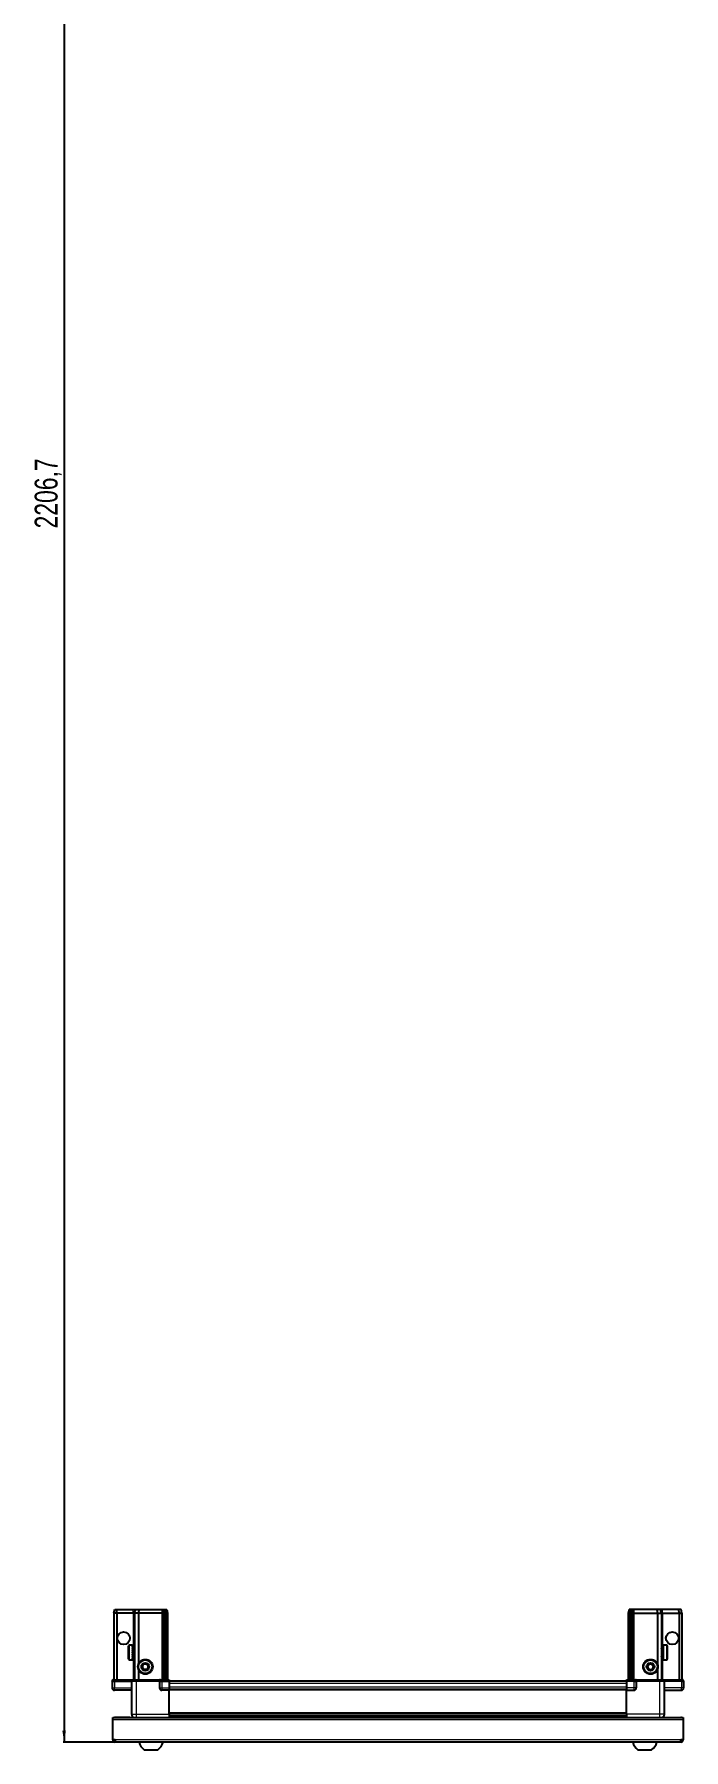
# Model space of a CAD drawing. Header units: millimetres. Extents: x 927 to 4541, y -1469 to 1535.
# Drawn here: x 983 to 1551, y -1469 to 33 of the extents above; entities that cross this region are included whole.
import ezdxf

# ---------------------------------------------------------------- set-up
doc = ezdxf.new("R2010")
doc.units = ezdxf.units.MM
doc.layers.add('FORMAT', color=7, linetype='Continuous')
doc.styles.add('SLDTEXTSTYLE0', font='TXT', dxfattribs={"width": 0.75})
doc.dimstyles.new('SLDDIMSTYLE0', dxfattribs={"dimtxt": 20, "dimasz": 10, "dimexe": 0, "dimexo": 0.0625, "dimgap": 5, "dimtad": 2, "dimdec": 1, "dimrnd": 1e-09, "dimzin": 12, "dimdsep": 46, "dimtxsty": 'SLDTEXTSTYLE0', "dimsah": 1, "dimcen": 0.09, "dimadec": 0, "dimazin": 3, "dimtfac": 1, "dimtofl": 0, "dimtmove": 0, "dimatfit": 3, "dimfxl": 0, "dimfrac": 2, "dimtolj": 1, "dimtzin": 12, "dimarcsym": 0})

# ---------------------------------------------------------------- blocks, each defined once
blk = doc.blocks.new('_D_8')
at = {"layer": 'FORMAT'}
for p, q in [((1052.8, 744.4), (1007.7, 744.4)), ((1008.7, 744.4), (1008.7, -1462.3)), ((1053.3, -1462.3), (1007.7, -1462.3))]:
    blk.add_line(p, q, dxfattribs=at)
for points in [[(1008.7, 744.4), (1007.1, 734.4), (1010.2, 734.4)], [(1008.7, -1462.3), (1010.2, -1452.3), (1007.1, -1452.3)]]:
    blk.add_solid(points, dxfattribs=at)
at = {"layer": 'FORMAT', "insert": (982.9, -399.6), "char_height": 20, "attachment_point": 1, "rotation": 90, "style": 'SLDTEXTSTYLE0'}
blk.add_mtext('2206,7', dxfattribs=at)

msp = doc.modelspace()

# ---------------------------------------------------------------- linework, layer by layer
at = {"color": 7, "linetype": 'Continuous', "lineweight": 25}
for p, q in [((1052.17, -1349.27), (1052.98, -1346.27)), ((1052.17, -1349.27), (1052.17, -1407.57)), ((1054.67, -1349.27), (1052.17, -1349.27)), ((1052.98, -1346.27), (1054.83, -1346.27)), ((1054.67, -1349.27), (1054.83, -1346.27)), ((1054.67, -1349.27), (1054.67, -1407.57)), ((1069.17, -1349.27), (1054.67, -1349.27)), ((1054.83, -1346.27), (1069.17, -1346.27)), ((1069.17, -1346.27), (1070.98, -1346.27)), ((1070.17, -1349.27), (1069.17, -1349.27)), ((1070.17, -1349.27), (1070.98, -1346.27)), ((1073.67, -1349.27), (1070.17, -1349.27)), ((1070.17, -1349.27), (1070.17, -1407.57)), ((1070.98, -1346.27), (1074.01, -1346.27)), ((1074.01, -1346.27), (1073.67, -1349.27)), ((1073.67, -1349.27), (1073.67, -1393.77)), ((1094.17, -1349.27), (1073.67, -1349.27)), ((1074.01, -1346.27), (1094.17, -1346.27)), ((1094.17, -1346.27), (1095.98, -1346.27)), ((1095.17, -1349.27), (1094.17, -1349.27)), ((1095.98, -1346.27), (1095.17, -1349.27)), ((1096.17, -1349.27), (1095.17, -1349.27)), ((1095.17, -1349.27), (1095.17, -1407.57)), ((1095.98, -1346.27), (1096.72, -1346.27)), ((1096.72, -1346.27), (1096.17, -1349.27)), ((1096.17, -1349.27), (1096.17, -1407.57)), ((1097.67, -1349.27), (1096.17, -1349.27)), ((1096.72, -1346.27), (1097.22, -1346.27)), ((1097.22, -1346.27), (1098.37, -1346.27)), ((1097.22, -1346.27), (1097.67, -1349.27)), ((1099.17, -1349.27), (1097.67, -1349.27)), ((1097.67, -1349.27), (1097.67, -1407.57)), ((1098.37, -1346.27), (1099.17, -1349.27)), ((1099.17, -1349.27), (1099.17, -1407.57)), ((1502.98, -1346.27), (1502.17, -1349.27)), ((1502.17, -1349.27), (1503.67, -1349.27)), ((1502.17, -1349.27), (1502.17, -1407.57)), ((1504.13, -1346.27), (1502.98, -1346.27)), ((1504.13, -1346.27), (1503.67, -1349.27)), ((1503.67, -1349.27), (1505.17, -1349.27)), ((1503.67, -1349.27), (1503.67, -1407.57)), ((1504.63, -1346.27), (1504.13, -1346.27)), ((1504.63, -1346.27), (1505.17, -1349.27)), ((1505.37, -1346.27), (1504.63, -1346.27)), ((1505.17, -1349.27), (1505.17, -1407.57)), ((1505.17, -1349.27), (1506.17, -1349.27)), ((1505.37, -1346.27), (1506.17, -1349.27)), ((1507.17, -1346.27), (1505.37, -1346.27)), ((1506.17, -1349.27), (1506.17, -1407.57)), ((1506.17, -1349.27), (1507.17, -1349.27)), ((1527.34, -1346.27), (1507.17, -1346.27)), ((1507.17, -1349.27), (1527.67, -1349.27)), ((1527.34, -1346.27), (1527.67, -1349.27)), ((1530.37, -1346.27), (1527.34, -1346.27)), ((1527.67, -1349.27), (1527.67, -1393.77)), ((1527.67, -1349.27), (1531.17, -1349.27)), ((1531.17, -1349.27), (1530.37, -1346.27)), ((1532.17, -1346.27), (1530.37, -1346.27)), ((1531.17, -1349.27), (1531.17, -1407.57)), ((1531.17, -1349.27), (1532.17, -1349.27)), ((1546.52, -1346.27), (1532.17, -1346.27)), ((1532.17, -1349.27), (1546.67, -1349.27)), ((1546.67, -1349.27), (1546.52, -1346.27)), ((1548.37, -1346.27), (1546.52, -1346.27)), ((1546.67, -1349.27), (1546.67, -1407.57)), ((1546.67, -1349.27), (1549.17, -1349.27)), ((1549.17, -1349.27), (1548.37, -1346.27)), ((1549.17, -1349.27), (1549.17, -1407.57)), ((1064.97, -1389.47), (1064.97, -1378.07)), ((1068.17, -1377.27), (1065.77, -1377.27)), ((1068.17, -1377.27), (1068.17, -1377.28)), ((1068.17, -1377.28), (1068.67, -1377.28)), ((1068.17, -1377.47), (1068.67, -1377.47)), ((1068.17, -1377.47), (1068.17, -1377.69)), ((1068.17, -1377.69), (1068.67, -1377.69)), ((1068.17, -1378.26), (1068.67, -1378.26)), ((1068.17, -1378.26), (1068.17, -1378.69)), ((1068.17, -1378.69), (1068.67, -1378.69)), ((1068.17, -1379.6), (1068.67, -1379.6)), ((1068.17, -1379.6), (1068.17, -1380.19)), ((1068.17, -1380.19), (1068.67, -1380.19)), ((1068.17, -1381.34), (1068.67, -1381.34)), ((1068.17, -1381.34), (1068.17, -1382.04)), ((1068.67, -1377.47), (1068.67, -1377.28)), ((1068.67, -1377.69), (1068.67, -1377.47)), ((1068.67, -1378.26), (1068.67, -1377.69)), ((1068.67, -1378.69), (1068.67, -1378.26)), ((1068.67, -1379.6), (1068.67, -1378.69)), ((1068.77, -1379.37), (1068.67, -1379.37)), ((1068.67, -1380.19), (1068.67, -1379.6)), ((1068.67, -1381.34), (1068.67, -1380.19)), ((1068.67, -1382.04), (1068.67, -1381.34)), ((1068.77, -1388.17), (1068.77, -1379.37)), ((1069.66, -1380.46), (1069.17, -1379.77)), ((1069.17, -1387.77), (1069.17, -1379.77)), ((1070.14, -1379.77), (1069.66, -1380.46)), ((1069.66, -1387.08), (1069.66, -1380.46)), ((1070.17, -1379.77), (1070.14, -1379.77)), ((1070.14, -1387.77), (1070.14, -1379.77)), ((1531.21, -1379.77), (1531.17, -1379.77)), ((1531.69, -1380.46), (1531.21, -1379.77)), ((1531.21, -1379.77), (1531.21, -1387.77)), ((1532.17, -1379.77), (1531.69, -1380.46)), ((1531.69, -1380.46), (1531.69, -1387.08)), ((1532.17, -1379.77), (1532.17, -1387.77)), ((1532.67, -1379.37), (1532.57, -1379.37)), ((1532.57, -1379.37), (1532.57, -1388.17)), ((1535.57, -1377.27), (1532.67, -1377.27)), ((1533.17, -1377.27), (1532.67, -1377.27)), ((1532.67, -1377.27), (1532.67, -1377.32)), ((1532.67, -1377.32), (1532.67, -1377.61)), ((1533.17, -1377.32), (1532.67, -1377.32)), ((1533.17, -1377.61), (1532.67, -1377.61)), ((1532.67, -1377.61), (1532.67, -1377.88)), ((1533.17, -1377.88), (1532.67, -1377.88)), ((1532.67, -1377.88), (1532.67, -1378.54)), ((1533.17, -1378.54), (1532.67, -1378.54)), ((1532.67, -1378.54), (1532.67, -1379.02)), ((1532.67, -1379.02), (1532.67, -1379.99)), ((1533.17, -1379.02), (1532.67, -1379.02)), ((1533.17, -1379.99), (1532.67, -1379.99)), ((1532.67, -1379.99), (1532.67, -1380.62)), ((1532.67, -1380.62), (1532.67, -1381.81)), ((1533.17, -1380.62), (1532.67, -1380.62)), ((1533.17, -1377.32), (1533.17, -1377.27)), ((1533.17, -1377.88), (1533.17, -1377.61)), ((1533.17, -1379.02), (1533.17, -1378.54)), ((1533.17, -1380.62), (1533.17, -1379.99)), ((1536.37, -1378.07), (1536.37, -1389.47)), ((1065.77, -1390.27), (1068.17, -1390.27)), ((1068.17, -1382.04), (1068.67, -1382.04)), ((1068.17, -1383.32), (1068.67, -1383.32)), ((1068.17, -1383.32), (1068.17, -1384.06)), ((1068.17, -1383.47), (1068.67, -1383.47)), ((1068.17, -1383.97), (1068.67, -1383.97)), ((1068.17, -1384.06), (1068.67, -1384.06)), ((1068.17, -1385.35), (1068.67, -1385.35)), ((1068.17, -1385.35), (1068.17, -1386.05)), ((1068.17, -1386.05), (1068.67, -1386.05)), ((1068.17, -1387.22), (1068.67, -1387.22)), ((1068.17, -1387.22), (1068.17, -1387.82)), ((1068.17, -1387.82), (1068.67, -1387.82)), ((1068.17, -1388.75), (1068.67, -1388.75)), ((1068.17, -1388.75), (1068.17, -1389.2)), ((1068.17, -1389.2), (1068.67, -1389.2)), ((1068.17, -1389.8), (1068.67, -1389.8)), ((1068.17, -1389.8), (1068.17, -1390.04)), ((1068.17, -1390.04), (1068.67, -1390.04)), ((1068.17, -1390.26), (1068.67, -1390.26)), ((1068.17, -1390.26), (1068.17, -1390.27)), ((1068.17, -1390.27), (1068.67, -1390.27)), ((1068.67, -1383.32), (1068.67, -1382.04)), ((1068.67, -1383.47), (1068.67, -1383.32)), ((1068.67, -1384.06), (1068.67, -1383.97)), ((1068.67, -1385.35), (1068.67, -1384.06)), ((1068.67, -1386.05), (1068.67, -1385.35)), ((1068.67, -1387.22), (1068.67, -1386.05)), ((1068.67, -1387.82), (1068.67, -1387.22)), ((1068.67, -1388.75), (1068.67, -1387.82)), ((1068.67, -1388.17), (1068.77, -1388.17)), ((1068.67, -1389.2), (1068.67, -1388.75)), ((1068.67, -1389.8), (1068.67, -1389.2)), ((1068.67, -1390.04), (1068.67, -1389.8)), ((1068.67, -1390.26), (1068.67, -1390.04)), ((1068.67, -1390.27), (1068.67, -1390.26)), ((1069.17, -1387.77), (1069.66, -1387.08)), ((1069.66, -1387.08), (1070.14, -1387.77)), ((1070.14, -1387.77), (1070.17, -1387.77)), ((1531.17, -1387.77), (1531.21, -1387.77)), ((1531.21, -1387.77), (1531.69, -1387.08)), ((1531.69, -1387.08), (1532.17, -1387.77)), ((1532.57, -1388.17), (1532.67, -1388.17)), ((1533.17, -1381.81), (1532.67, -1381.81)), ((1532.67, -1381.81), (1532.67, -1382.45)), ((1533.17, -1382.45), (1532.67, -1382.45)), ((1532.67, -1382.53), (1532.67, -1383.82)), ((1533.17, -1382.53), (1532.67, -1382.53)), ((1533.17, -1383.82), (1532.67, -1383.82)), ((1533.17, -1384.31), (1532.67, -1384.31)), ((1532.67, -1384.31), (1532.67, -1384.56)), ((1532.67, -1384.56), (1532.67, -1385.83)), ((1533.17, -1384.56), (1532.67, -1384.56)), ((1533.17, -1385.83), (1532.67, -1385.83)), ((1532.67, -1385.83), (1532.67, -1386.52)), ((1532.67, -1386.52), (1532.67, -1387.63)), ((1533.17, -1386.52), (1532.67, -1386.52)), ((1533.17, -1387.63), (1532.67, -1387.63)), ((1532.67, -1387.63), (1532.67, -1388.2)), ((1532.67, -1388.2), (1532.67, -1389.06)), ((1533.17, -1388.2), (1532.67, -1388.2)), ((1533.17, -1389.06), (1532.67, -1389.06)), ((1532.67, -1389.06), (1532.67, -1389.46)), ((1532.67, -1389.46), (1532.67, -1389.97)), ((1533.17, -1389.46), (1532.67, -1389.46)), ((1533.17, -1389.97), (1532.67, -1389.97)), ((1532.67, -1389.97), (1532.67, -1390.15)), ((1532.67, -1390.15), (1532.67, -1390.27)), ((1533.17, -1390.15), (1532.67, -1390.15)), ((1532.67, -1390.27), (1535.57, -1390.27)), ((1533.17, -1382.53), (1533.17, -1381.81)), ((1533.17, -1384.56), (1533.17, -1383.82)), ((1533.17, -1386.52), (1533.17, -1385.83)), ((1533.17, -1388.2), (1533.17, -1387.63)), ((1533.17, -1389.46), (1533.17, -1389.06)), ((1533.17, -1390.15), (1533.17, -1389.97)), ((1051.17, -1407.57), (1050.67, -1408.44)), ((1050.67, -1408.77), (1050.67, -1408.44)), ((1050.67, -1408.77), (1052.67, -1408.77)), ((1050.67, -1408.77), (1050.67, -1414.77)), ((1052.67, -1407.57), (1051.17, -1407.57)), ((1052.67, -1407.57), (1067.47, -1407.57)), ((1067.47, -1408.77), (1052.67, -1408.77)), ((1052.67, -1408.77), (1067.47, -1408.77)), ((1067.47, -1407.57), (1067.67, -1407.57)), ((1067.67, -1408.77), (1067.47, -1408.77)), ((1067.67, -1408.77), (1067.67, -1407.57)), ((1067.67, -1407.57), (1071.67, -1407.57)), ((1071.67, -1408.77), (1067.67, -1408.77)), ((1067.67, -1408.77), (1067.67, -1437.77)), ((1071.67, -1407.57), (1091.97, -1407.57)), ((1091.97, -1408.77), (1071.67, -1408.77)), ((1073.67, -1398.77), (1073.67, -1407.57)), ((1091.97, -1407.57), (1092.17, -1407.57)), ((1092.17, -1408.77), (1091.97, -1408.77)), ((1092.17, -1408.77), (1092.17, -1407.57)), ((1092.85, -1407.57), (1092.17, -1407.57)), ((1092.17, -1408.77), (1094.17, -1408.77)), ((1092.17, -1408.77), (1092.17, -1414.77)), ((1092.85, -1407.57), (1100.67, -1407.57)), ((1100.67, -1408.44), (1094.17, -1408.44)), ((1100.67, -1408.77), (1094.17, -1408.77)), ((1094.17, -1408.77), (1100.67, -1408.77)), ((1100.67, -1407.57), (1100.67, -1408.44)), ((1100.67, -1408.44), (1100.67, -1408.44)), ((1100.67, -1408.77), (1100.67, -1408.44)), ((1100.67, -1408.77), (1100.67, -1408.77)), ((1100.67, -1408.77), (1100.67, -1414.77)), ((1500.67, -1408.92), (1100.67, -1408.92)), ((1500.67, -1408.44), (1500.67, -1407.57)), ((1500.67, -1407.57), (1508.5, -1407.57)), ((1507.17, -1408.44), (1500.67, -1408.44)), ((1500.67, -1408.77), (1500.67, -1408.44)), ((1507.17, -1408.77), (1500.67, -1408.77)), ((1500.67, -1408.77), (1500.67, -1414.77)), ((1507.17, -1408.77), (1509.17, -1408.77)), ((1509.17, -1408.77), (1507.17, -1408.77)), ((1509.17, -1407.57), (1508.5, -1407.57)), ((1509.17, -1408.77), (1509.17, -1407.57)), ((1509.17, -1407.57), (1509.37, -1407.57)), ((1509.37, -1408.77), (1509.17, -1408.77)), ((1509.17, -1408.77), (1509.17, -1414.77)), ((1509.37, -1407.57), (1529.67, -1407.57)), ((1529.67, -1408.77), (1509.37, -1408.77)), ((1527.67, -1398.77), (1527.67, -1407.57)), ((1529.67, -1407.57), (1533.67, -1407.57)), ((1533.67, -1408.77), (1529.67, -1408.77)), ((1533.67, -1408.77), (1533.67, -1407.57)), ((1533.67, -1407.57), (1533.87, -1407.57)), ((1533.87, -1408.77), (1533.67, -1408.77)), ((1533.67, -1408.77), (1533.67, -1437.77)), ((1533.87, -1407.57), (1548.67, -1407.57)), ((1548.67, -1408.77), (1533.87, -1408.77)), ((1550.17, -1407.57), (1548.67, -1407.57)), ((1548.67, -1408.77), (1550.67, -1408.77)), ((1550.67, -1408.44), (1550.17, -1407.57)), ((1550.67, -1408.44), (1550.17, -1407.57)), ((1550.67, -1408.77), (1550.67, -1408.44)), ((1550.67, -1408.77), (1550.67, -1408.44)), ((1550.67, -1408.77), (1550.67, -1408.77)), ((1550.67, -1408.77), (1550.67, -1414.77)), ((1067.67, -1416.77), (1052.67, -1416.77)), ((1100.67, -1416.77), (1094.17, -1416.77)), ((1100.67, -1414.77), (1100.67, -1416.77)), ((1500.67, -1416.12), (1100.67, -1416.12)), ((1100.67, -1437.77), (1100.67, -1416.77)), ((1500.67, -1414.77), (1500.67, -1416.77)), ((1500.67, -1416.77), (1507.17, -1416.77)), ((1500.67, -1437.77), (1500.67, -1416.77)), ((1533.67, -1416.77), (1548.67, -1416.77)), ((1051.17, -1442.87), (1051.17, -1440.77)), ((1051.17, -1440.77), (1550.17, -1440.77)), ((1066.17, -1440.67), (1053.27, -1440.67)), ((1066.17, -1440.67), (1066.17, -1440.77)), ((1100.67, -1438.8), (1500.67, -1438.8)), ((1100.67, -1438.83), (1500.67, -1438.83)), ((1124.55, -1440.62), (1100.67, -1440.62)), ((1119.17, -1440.77), (1119.17, -1440.62)), ((1119.21, -1440.77), (1119.21, -1440.62)), ((1119.48, -1440.77), (1119.48, -1440.62)), ((1119.74, -1440.77), (1119.74, -1440.62)), ((1120.39, -1440.77), (1120.39, -1440.62)), ((1120.86, -1440.77), (1120.86, -1440.62)), ((1121.82, -1440.77), (1121.82, -1440.62)), ((1122.44, -1440.77), (1122.44, -1440.62)), ((1123.63, -1440.77), (1123.63, -1440.62)), ((1124.29, -1440.77), (1124.29, -1440.62)), ((1124.34, -1440.77), (1124.34, -1440.62)), ((1125.64, -1440.62), (1124.55, -1440.62)), ((1126.37, -1440.62), (1125.64, -1440.62)), ((1125.64, -1440.77), (1125.64, -1440.62)), ((1125.64, -1440.62), (1125.64, -1440.62)), ((1125.65, -1440.77), (1125.65, -1440.62)), ((1126.15, -1440.77), (1126.15, -1440.62)), ((1126.38, -1440.62), (1126.37, -1440.62)), ((1126.38, -1440.77), (1126.38, -1440.62)), ((1126.79, -1440.62), (1126.38, -1440.62)), ((1474.55, -1440.62), (1126.79, -1440.62)), ((1127.65, -1440.77), (1127.65, -1440.62)), ((1128.34, -1440.77), (1128.34, -1440.62)), ((1129.47, -1440.77), (1129.47, -1440.62)), ((1130.04, -1440.77), (1130.04, -1440.62)), ((1130.91, -1440.77), (1130.91, -1440.62)), ((1131.31, -1440.77), (1131.31, -1440.62)), ((1131.84, -1440.77), (1131.84, -1440.62)), ((1132.04, -1440.77), (1132.04, -1440.62)), ((1132.17, -1440.77), (1132.17, -1440.62)), ((1469.18, -1440.77), (1469.18, -1440.62)), ((1469.35, -1440.77), (1469.35, -1440.62)), ((1469.56, -1440.77), (1469.56, -1440.62)), ((1470.12, -1440.77), (1470.12, -1440.62)), ((1470.54, -1440.77), (1470.54, -1440.62)), ((1471.43, -1440.77), (1471.43, -1440.62)), ((1472.02, -1440.77), (1472.02, -1440.62)), ((1473.16, -1440.77), (1473.16, -1440.62)), ((1473.86, -1440.77), (1473.86, -1440.62)), ((1475.14, -1440.62), (1474.55, -1440.62)), ((1475.87, -1440.62), (1475.14, -1440.62)), ((1475.14, -1440.77), (1475.14, -1440.62)), ((1475.14, -1440.62), (1475.14, -1440.62)), ((1475.31, -1440.77), (1475.31, -1440.62)), ((1475.81, -1440.77), (1475.81, -1440.62)), ((1475.87, -1440.77), (1475.87, -1440.62)), ((1476.9, -1440.62), (1475.87, -1440.62)), ((1475.87, -1440.62), (1475.87, -1440.62)), ((1500.67, -1440.62), (1476.79, -1440.62)), ((1477.16, -1440.77), (1477.16, -1440.62)), ((1477.87, -1440.77), (1477.87, -1440.62)), ((1479.05, -1440.77), (1479.05, -1440.62)), ((1479.65, -1440.77), (1479.65, -1440.62)), ((1480.6, -1440.77), (1480.6, -1440.62)), ((1481.05, -1440.77), (1481.05, -1440.62)), ((1481.67, -1440.77), (1481.67, -1440.62)), ((1481.91, -1440.77), (1481.91, -1440.62)), ((1482.15, -1440.77), (1482.15, -1440.62)), ((1482.17, -1440.77), (1482.17, -1440.62)), ((1500.82, -1440.77), (1500.82, -1437.77)), ((1535.17, -1440.67), (1535.17, -1440.77)), ((1535.17, -1440.67), (1548.07, -1440.67)), ((1550.17, -1440.77), (1550.17, -1442.87)), ((1051.17, -1460.17), (1051.17, -1442.87)), ((1550.17, -1442.87), (1550.17, -1460.17)), ((1053.27, -1460.17), (1051.17, -1460.17)), ((1053.27, -1460.17), (1053.27, -1462.27)), ((1548.07, -1462.27), (1053.27, -1462.27)), ((1078.67, -1468.87), (1090.67, -1468.87)), ((1510.67, -1468.87), (1522.67, -1468.87)), ((1550.17, -1460.17), (1548.07, -1460.17)), ((1548.07, -1462.27), (1548.07, -1460.17))]:
    msp.add_line(p, q, dxfattribs=at)
at = {"color": 8, "linetype": 'Continuous', "lineweight": 18}
for p, q in [((1069.17, -1349.27), (1069.17, -1346.27)), ((1069.17, -1349.27), (1069.17, -1379.77)), ((1094.17, -1346.27), (1094.17, -1349.27)), ((1094.17, -1349.27), (1094.17, -1407.57)), ((1507.17, -1346.27), (1507.17, -1349.27)), ((1507.17, -1349.27), (1507.17, -1407.57)), ((1532.17, -1349.27), (1532.17, -1346.27)), ((1532.17, -1349.27), (1532.17, -1379.77)), ((1065.77, -1390.27), (1065.77, -1377.27)), ((1535.57, -1377.27), (1535.57, -1390.27)), ((1069.17, -1387.77), (1069.17, -1407.57)), ((1532.17, -1387.77), (1532.17, -1407.57)), ((1052.67, -1408.77), (1052.67, -1407.57)), ((1052.67, -1408.77), (1052.67, -1414.77)), ((1067.47, -1408.77), (1067.47, -1407.57)), ((1071.67, -1408.77), (1071.67, -1407.57)), ((1071.67, -1408.77), (1071.67, -1437.77)), ((1091.97, -1408.77), (1091.97, -1407.57)), ((1094.17, -1408.77), (1094.17, -1408.44)), ((1094.17, -1408.77), (1094.17, -1414.77)), ((1100.67, -1408.77), (1100.67, -1408.44)), ((1500.67, -1410.92), (1100.67, -1410.92)), ((1507.17, -1408.77), (1507.17, -1408.44)), ((1507.17, -1408.77), (1507.17, -1414.77)), ((1509.37, -1407.57), (1509.37, -1408.77)), ((1529.67, -1408.77), (1529.67, -1407.57)), ((1529.67, -1408.77), (1529.67, -1437.77)), ((1533.87, -1407.57), (1533.87, -1408.77)), ((1548.67, -1408.77), (1548.67, -1407.57)), ((1548.67, -1408.77), (1548.67, -1414.77)), ((1050.67, -1414.77), (1052.67, -1414.77)), ((1052.67, -1414.77), (1067.67, -1414.77)), ((1052.67, -1416.77), (1052.67, -1414.77)), ((1092.17, -1414.77), (1094.17, -1414.77)), ((1094.17, -1414.77), (1100.67, -1414.77)), ((1094.17, -1414.77), (1094.17, -1416.77)), ((1500.67, -1414.12), (1100.67, -1414.12)), ((1500.67, -1416.77), (1100.67, -1416.77)), ((1507.17, -1414.77), (1500.67, -1414.77)), ((1509.17, -1414.77), (1507.17, -1414.77)), ((1507.17, -1414.77), (1507.17, -1416.77)), ((1548.67, -1414.77), (1533.67, -1414.77)), ((1550.67, -1414.77), (1548.67, -1414.77)), ((1548.67, -1416.77), (1548.67, -1414.77)), ((1053.27, -1440.77), (1053.27, -1440.67)), ((1071.67, -1437.77), (1100.67, -1437.77)), ((1100.67, -1436.18), (1500.67, -1436.18)), ((1500.67, -1437.59), (1100.67, -1437.59)), ((1100.67, -1440.04), (1500.67, -1440.04)), ((1529.67, -1437.77), (1500.67, -1437.77)), ((1548.07, -1440.77), (1548.07, -1440.67)), ((1550.17, -1442.87), (1051.17, -1442.87)), ((1548.07, -1460.17), (1053.27, -1460.17))]:
    msp.add_line(p, q, dxfattribs=at)
at = {"color": 7, "linetype": 'Continuous', "lineweight": 25, "flags": 128}
for points in [[(1053.27, -1440.67), (1052.86, -1440.71), (1052.63, -1440.77)], [(1548.71, -1440.77), (1548.48, -1440.71), (1548.07, -1440.67)]]:
    msp.add_lwpolyline(points, dxfattribs=at)
at = {"color": 7, "linetype": 'Continuous', "lineweight": 25}
for centre, radius in [((1060.67, -1371.27), 5.5), ((1540.67, -1371.27), 5.5), ((1079.67, -1396.27), 6.5), ((1079.67, -1396.27), 3.46), ((1521.67, -1396.27), 6.5), ((1521.67, -1396.27), 3.46)]:
    msp.add_circle(centre, radius, dxfattribs=at)
at = {"color": 8, "linetype": 'Continuous', "lineweight": 18}
for centre in [(1079.67, -1396.27), (1521.67, -1396.27)]:
    msp.add_circle(centre, 5.7, dxfattribs=at)
at = {"color": 7, "linetype": 'Continuous', "lineweight": 25}
for centre, radius, start, end in [((1065.77, -1378.07), 0.8, 90, 180), ((1069.17, -1379.37), 0.4, 180, 270), ((1532.17, -1379.37), 0.4, 270, 0), ((1535.57, -1378.07), 0.8, 360, 90), ((1065.77, -1389.47), 0.8, 180, 270), ((1069.17, -1388.17), 0.4, 90, 180), ((1079.67, -1396.27), 2.5, 147.37605, 207.37605), ((1079.67, -1396.27), 2.5, 87.37605, 147.37605), ((1079.67, -1396.27), 2.5, 27.37605, 87.37605), ((1079.67, -1396.27), 2.5, 327.37605, 27.37605), ((1521.67, -1396.27), 2.5, 134.67671, 194.67671), ((1521.67, -1396.27), 2.5, 74.67671, 134.67671), ((1521.67, -1396.27), 2.5, 14.67671, 74.67671), ((1521.67, -1396.27), 2.5, 314.67671, 14.67671), ((1532.17, -1388.17), 0.4, 360, 90), ((1535.57, -1389.47), 0.8, 270, 0), ((1079.67, -1396.27), 2.5, 207.37605, 267.37605), ((1079.67, -1396.27), 2.5, 267.37605, 327.37605), ((1521.67, -1396.27), 2.5, 194.67671, 254.67671), ((1521.67, -1396.27), 2.5, 254.67671, 314.67671), ((1052.67, -1414.77), 2, 180, 270), ((1094.17, -1414.77), 2, 180, 270), ((1507.17, -1414.77), 2, 270, 0), ((1548.67, -1414.77), 2, 270, 0), ((1053.27, -1460.17), 2.1, 180, 270), ((1053.27, -1460.17), 0.6, 180, 270), ((1085.7, -1459.25), 11.91, 194.70035, 233.8734), ((1083.65, -1459.25), 11.91, 306.1266, 345.29965), ((1517.7, -1459.25), 11.91, 194.70035, 233.8734), ((1515.65, -1459.25), 11.91, 306.1266, 345.29965), ((1548.07, -1460.17), 0.6, 270, 0), ((1548.07, -1460.17), 2.1, 270, 0)]:
    msp.add_arc(centre, radius, start, end, dxfattribs=at)
for centre, start_param, end_param in [((1094.17, -1404.98), 2.4188584, 3.1415927), ((1507.17, -1404.98), 3.1415927, 3.8643269)]:
    msp.add_ellipse(centre, major_axis=(0, 3.46), ratio=0.5773503, start_param=start_param, end_param=end_param, dxfattribs=at)
for points, knots in [([(1076.79, -1396.14), (1077.07, -1395.71), (1077.59, -1394.9), (1078.1, -1394.09), (1078.34, -1393.71)], [0, 0, 0, 0, 0.5346859, 1, 1, 1, 1]), ([(1078.12, -1398.71), (1078.06, -1398.59), (1077.78, -1398.06), (1077.33, -1397.18), (1076.95, -1396.45), (1076.79, -1396.14)], [0, 0, 0, 0, 0.1331247, 0.6370994, 1, 1, 1, 1]), ([(1078.34, -1393.71), (1078.86, -1393.73), (1079.82, -1393.78), (1080.78, -1393.82), (1081.23, -1393.84)], [0, 0, 0, 0, 0.5346859, 1, 1, 1, 1]), ([(1082.56, -1396.41), (1082.28, -1396.84), (1081.76, -1397.65), (1081.24, -1398.46), (1081, -1398.84)], [0, 0, 0, 0, 0.5346859, 1, 1, 1, 1]), ([(1081.23, -1393.84), (1081.39, -1394.15), (1081.77, -1394.88), (1082.22, -1395.76), (1082.5, -1396.3), (1082.56, -1396.41)], [0, 0, 0, 0, 0.3629006, 0.8668753, 1, 1, 1, 1]), ([(1518.89, -1395.51), (1519.25, -1395.15), (1519.94, -1394.47), (1520.62, -1393.8), (1520.94, -1393.48)], [0, 0, 0, 0, 0.5346859, 1, 1, 1, 1]), ([(1519.62, -1398.3), (1519.53, -1397.97), (1519.32, -1397.17), (1519.07, -1396.21), (1518.92, -1395.63), (1518.89, -1395.51)], [0, 0, 0, 0, 0.3629006, 0.8668753, 1, 1, 1, 1]), ([(1520.94, -1393.48), (1521.44, -1393.62), (1522.37, -1393.87), (1523.29, -1394.13), (1523.73, -1394.24)], [0, 0, 0, 0, 0.5346859, 1, 1, 1, 1]), ([(1523.73, -1394.24), (1523.76, -1394.37), (1523.91, -1394.94), (1524.16, -1395.91), (1524.37, -1396.7), (1524.46, -1397.04)], [0, 0, 0, 0, 0.1331247, 0.6370994, 1, 1, 1, 1]), ([(1081, -1398.84), (1080.48, -1398.81), (1079.52, -1398.77), (1078.56, -1398.73), (1078.12, -1398.71)], [0, 0, 0, 0, 0.53468586, 1, 1, 1, 1]), ([(1522.4, -1399.07), (1521.91, -1398.93), (1520.98, -1398.68), (1520.05, -1398.42), (1519.62, -1398.3)], [0, 0, 0, 0, 0.53468586, 1, 1, 1, 1]), ([(1524.46, -1397.04), (1524.09, -1397.4), (1523.4, -1398.08), (1522.72, -1398.75), (1522.4, -1399.07)], [0, 0, 0, 0, 0.5346859, 1, 1, 1, 1]), ([(1067.67, -1437.77), (1067.72, -1438.21), (1067.79, -1438.89), (1068.23, -1439.71), (1068.68, -1440.26), (1069.09, -1440.62), (1069.35, -1440.75), (1069.39, -1440.77)], [0, 0, 0, 0, 0.3630185, 0.5584377, 0.7580039, 0.9575702, 1, 1, 1, 1]), ([(1100.67, -1437.77), (1100.67, -1438.17), (1100.67, -1438.96), (1100.67, -1439.98), (1100.67, -1440.61), (1100.67, -1440.76), (1100.67, -1440.77)], [0, 0, 0, 0, 0.3255201, 0.6510403, 0.9765604, 1, 1, 1, 1]), ([(1500.67, -1437.77), (1500.67, -1438.17), (1500.67, -1438.96), (1500.67, -1439.98), (1500.67, -1440.61), (1500.67, -1440.76), (1500.67, -1440.77)], [0, 0, 0, 0, 0.32552014, 0.65104028, 0.97656042, 1, 1, 1, 1]), ([(1533.67, -1437.77), (1533.63, -1438.21), (1533.55, -1438.89), (1533.12, -1439.71), (1532.66, -1440.26), (1532.26, -1440.62), (1532, -1440.75), (1531.95, -1440.77)], [0, 0, 0, 0, 0.3630185, 0.5584377, 0.7580039, 0.9575702, 1, 1, 1, 1])]:
    msp.add_open_spline(points, degree=3, knots=knots, dxfattribs=at)
at = {"color": 8, "linetype": 'Continuous', "lineweight": 18}
for points in [[(1067.67, -1437.77), (1067.73, -1437.77), (1067.85, -1437.77), (1068.78, -1437.77), (1070.1, -1437.77), (1071.15, -1437.77), (1071.67, -1437.77)], [(1533.67, -1437.77), (1533.61, -1437.77), (1533.49, -1437.77), (1532.57, -1437.77), (1531.24, -1437.77), (1530.2, -1437.77), (1529.67, -1437.77)]]:
    msp.add_open_spline(points, degree=3, dxfattribs=at)
for points, knots in [([(1071.67, -1437.77), (1071.67, -1438.21), (1071.67, -1438.89), (1071.67, -1439.71), (1071.67, -1440.26), (1071.67, -1440.62), (1071.67, -1440.75), (1071.67, -1440.77)], [0, 0, 0, 0, 0.36301846, 0.55843766, 0.75800394, 0.95757021, 1, 1, 1, 1]), ([(1529.67, -1437.77), (1529.67, -1438.21), (1529.67, -1438.89), (1529.67, -1439.71), (1529.67, -1440.26), (1529.67, -1440.62), (1529.67, -1440.75), (1529.67, -1440.77)], [0, 0, 0, 0, 0.3630185, 0.5584377, 0.7580039, 0.9575702, 1, 1, 1, 1])]:
    msp.add_open_spline(points, degree=3, knots=knots, dxfattribs=at)

# ---------------------------------------------------------------- dimensions: what is measured, and where the dimension line sits
at = {"layer": 'FORMAT'}
dim = msp.add_linear_dim(base=(1008.67, -1462.27), p1=(1052.77, 744.43), p2=(1053.27, -1462.27), angle=90, dimstyle='SLDDIMSTYLE0', dxfattribs=at)
dim.commit()
dim.dimension.update_dxf_attribs({"geometry": '_D_8', "text_midpoint": (1008.67, -358.92), "dimtype": 160})

doc.saveas('drawing.dxf')
